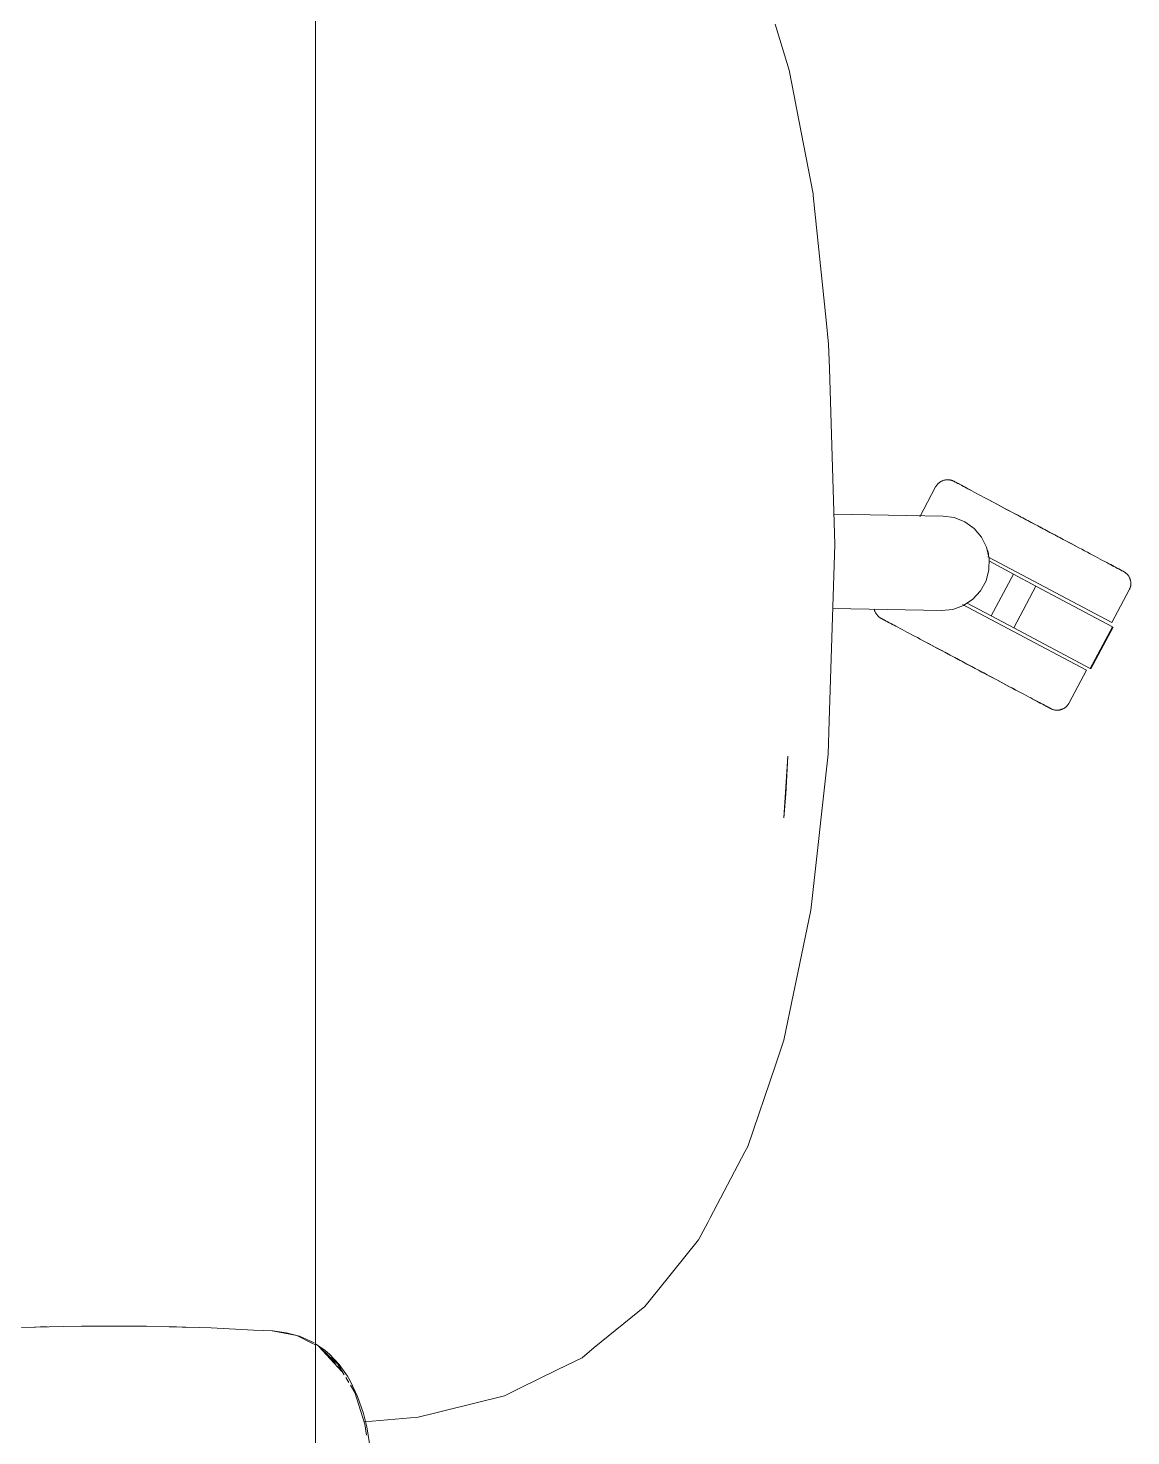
# Model space of a CAD drawing. Header units: millimetres. Extents: x 155927 to 326028, y -36033 to 97293.
# Drawn here: x 194615.2 to 194942.1, y 30465.7 to 30882.9 of the extents above; entities that cross this region are included whole.
import ezdxf

# ---------------------------------------------------------------- set-up
doc = ezdxf.new("R2010")
doc.units = ezdxf.units.MM
doc.header["$MEASUREMENT"] = 0
doc.layers.add('G-IMPT', color=8, linetype='CONTINUOUS', lineweight=9)
doc.layers.add('I-FURN', color=8, linetype='CONTINUOUS', lineweight=9)

msp = doc.modelspace()

# ---------------------------------------------------------------- linework, layer by layer
at = {"layer": 'G-IMPT'}
for p, q in [((194836.66, 30884.04), (194840.86, 30870.44)), ((194840.86, 30870.44), (194842.31, 30862.83)), ((194843.02, 30859.17), (194842.31, 30862.83)), ((194843.02, 30859.17), (194847.89, 30833.79)), ((194847.97, 30833.33), (194847.89, 30833.79)), ((194847.97, 30833.33), (194851.8, 30796.34)), ((194851.8, 30796.34), (194852.53, 30789.27)), ((194852.75, 30782.01), (194852.53, 30789.27)), ((194854.37, 30729.85), (194852.75, 30782.01)), ((194852.66, 30677.66), (194854.37, 30729.85)), ((194852.66, 30677.66), (194852.34, 30667.72)), ((194840.46, 30667.19), (194839.21, 30648.91)), ((194840.46, 30667.19), (194839.82, 30655.85)), ((194851.86, 30663.35), (194852.34, 30667.72)), ((194851.86, 30663.35), (194847.73, 30625.9)), ((194839.21, 30648.91), (194839.82, 30655.85)), ((194847.24, 30621.49), (194847.73, 30625.9)), ((194842.89, 30600.54), (194847.24, 30621.49)), ((194842.89, 30600.54), (194842.13, 30596.86)), ((194842.13, 30596.86), (194839.26, 30583.04)), ((194836.74, 30575.61), (194839.26, 30583.04)), ((194836.74, 30575.61), (194828.59, 30551.52)), ((194817.42, 30530.35), (194827.72, 30549.86)), ((194827.72, 30549.86), (194828.59, 30551.52)), ((194813.99, 30523.84), (194816.69, 30528.97)), ((194817.42, 30530.35), (194816.69, 30528.97)), ((194813.99, 30523.84), (194801.78, 30508.71)), ((194798.02, 30504.05), (194801.78, 30508.71)), ((194783.07, 30491.88), (194798.02, 30504.05)), ((194625.62, 30498.18), (194613.31, 30497.89)), ((194617.18, 30497.97), (194618.84, 30498.05)), ((194618.84, 30498.05), (194620.92, 30498.05)), ((194625.62, 30498.18), (194631.09, 30498.26)), ((194645.8, 30498.26), (194631.09, 30498.26)), ((194650.32, 30498.21), (194645.8, 30498.26)), ((194650.32, 30498.21), (194665.98, 30497.83)), ((194657.04, 30498.04), (194659.26, 30498.03)), ((194662.58, 30497.89), (194659.26, 30498.03)), ((194665.98, 30497.83), (194669.53, 30497.71)), ((194682.09, 30497.09), (194669.53, 30497.71)), ((194682.09, 30497.09), (194687.75, 30496.81)), ((194694.88, 30495.44), (194687.53, 30496.81)), ((194687.75, 30496.81), (194691.76, 30496.31)), ((194691.76, 30496.31), (194695.72, 30495.24)), ((194699.13, 30493.34), (194694.88, 30495.44)), ((194700.04, 30493.26), (194695.72, 30495.24)), ((194699.13, 30493.34), (194700.4, 30492.71)), ((194700.4, 30493.01), (194703.26, 30491.05)), ((194701.37, 30492.23), (194703.78, 30490)), ((194708.27, 30484.84), (194701.37, 30492.23)), ((194707.08, 30486.93), (194701.37, 30492.23)), ((194704.58, 30489.92), (194703.26, 30491.05)), ((194783.07, 30491.88), (194779.42, 30488.9)), ((194706.36, 30487.03), (194703.78, 30490)), ((194704.58, 30489.92), (194707.45, 30486.87)), ((194708.96, 30483.78), (194707.08, 30486.93)), ((194707.45, 30486.87), (194709.89, 30483.42)), ((194779.42, 30488.9), (194772.25, 30485.37)), ((194708.27, 30484.84), (194706.99, 30486.31)), ((194710.3, 30481.55), (194709.44, 30482.99)), ((194710.7, 30482.05), (194709.89, 30483.42)), ((194760.79, 30479.73), (194772.25, 30485.37)), ((194712.91, 30477.41), (194710.7, 30482.05)), ((194712.04, 30478.63), (194710.79, 30480.72)), ((194715.07, 30469.23), (194712.04, 30478.63)), ((194760.79, 30479.73), (194756.42, 30477.58)), ((194714.65, 30472.32), (194712.91, 30477.41)), ((194756.42, 30477.58), (194738.48, 30473.18)), ((194714.65, 30472.32), (194715.62, 30468.39)), ((194714.94, 30469.86), (194730.82, 30471.3)), ((194730.82, 30471.3), (194736.11, 30472.6)), ((194738.48, 30473.18), (194736.11, 30472.6)), ((194715.54, 30465.94), (194715.07, 30469.23)), ((194715.62, 30468.39), (194716.74, 30461.63))]:
    msp.add_line(p, q, dxfattribs=at)
at = {"layer": 'I-FURN'}
for p, q in [((194700.4, 31407.61), (194700.4, 30007.61)), ((194700.4, 30007.61), (194700.4, 31407.61)), ((194884.24, 30746.93), (194879.54, 30738.09)), ((194884.24, 30746.93), (194884.32, 30747.07)), ((194884.32, 30747.07), (194884.4, 30747.21)), ((194884.4, 30747.21), (194884.49, 30747.34)), ((194884.49, 30747.34), (194884.59, 30747.47)), ((194884.59, 30747.47), (194884.69, 30747.6)), ((194884.69, 30747.6), (194884.79, 30747.72)), ((194884.79, 30747.72), (194884.9, 30747.84)), ((194884.9, 30747.84), (194885.02, 30747.96)), ((194885.02, 30747.96), (194885.13, 30748.06)), ((194885.13, 30748.06), (194885.26, 30748.17)), ((194885.26, 30748.17), (194885.39, 30748.27)), ((194885.39, 30748.27), (194885.52, 30748.36)), ((194885.52, 30748.36), (194885.65, 30748.45)), ((194885.65, 30748.45), (194885.79, 30748.53)), ((194885.79, 30748.53), (194885.93, 30748.61)), ((194885.93, 30748.61), (194886.07, 30748.68)), ((194886.07, 30748.68), (194886.22, 30748.75)), ((194886.22, 30748.75), (194886.37, 30748.81)), ((194886.37, 30748.81), (194886.52, 30748.86)), ((194886.52, 30748.86), (194886.68, 30748.91)), ((194886.68, 30748.91), (194886.83, 30748.95)), ((194886.83, 30748.95), (194886.99, 30748.99)), ((194886.99, 30748.99), (194887.15, 30749.02)), ((194887.15, 30749.02), (194887.31, 30749.04)), ((194887.31, 30749.04), (194887.47, 30749.06)), ((194887.47, 30749.06), (194887.63, 30749.07)), ((194887.63, 30749.07), (194887.79, 30749.07)), ((194887.79, 30749.07), (194887.95, 30749.07)), ((194887.95, 30749.07), (194888.11, 30749.06)), ((194888.11, 30749.06), (194888.27, 30749.04)), ((194888.27, 30749.04), (194888.43, 30749.02)), ((194888.43, 30749.02), (194888.59, 30748.99)), ((194888.59, 30748.99), (194888.75, 30748.96)), ((194888.75, 30748.96), (194888.9, 30748.92)), ((194888.9, 30748.92), (194889.06, 30748.87)), ((194889.06, 30748.87), (194889.21, 30748.81)), ((194889.21, 30748.81), (194889.36, 30748.76)), ((194889.36, 30748.76), (194889.51, 30748.69)), ((194889.51, 30748.69), (194889.65, 30748.62)), ((194889.65, 30748.62), (194889.69, 30748.6)), ((194889.69, 30748.6), (194889.71, 30748.59)), ((194889.7, 30748.6), (194889.69, 30748.6)), ((194889.74, 30748.57), (194889.7, 30748.6)), ((194889.71, 30748.59), (194889.77, 30748.56)), ((194889.82, 30748.53), (194889.74, 30748.57)), ((194889.77, 30748.56), (194889.87, 30748.5)), ((194889.94, 30748.46), (194889.82, 30748.53)), ((194889.87, 30748.5), (194890.01, 30748.43)), ((194890.1, 30748.38), (194889.94, 30748.46)), ((194890.01, 30748.43), (194890.19, 30748.33)), ((194890.31, 30748.27), (194890.1, 30748.38)), ((194890.19, 30748.33), (194890.41, 30748.22)), ((194890.55, 30748.14), (194890.31, 30748.27)), ((194890.41, 30748.22), (194890.67, 30748.08)), ((194890.83, 30748), (194890.55, 30748.14)), ((194890.67, 30748.08), (194890.97, 30747.92)), ((194891.14, 30747.83), (194890.83, 30748)), ((194890.97, 30747.92), (194891.3, 30747.74)), ((194891.5, 30747.64), (194891.14, 30747.83)), ((194891.3, 30747.74), (194891.68, 30747.54)), ((194891.89, 30747.43), (194891.5, 30747.64)), ((194891.68, 30747.54), (194892.09, 30747.33)), ((194892.32, 30747.2), (194891.89, 30747.43)), ((194892.09, 30747.33), (194892.53, 30747.09)), ((194892.79, 30746.95), (194892.32, 30747.2)), ((194892.53, 30747.09), (194893.01, 30746.83)), ((194893.29, 30746.69), (194892.79, 30746.95)), ((194893.01, 30746.83), (194893.53, 30746.56)), ((194893.82, 30746.4), (194893.29, 30746.69)), ((194893.53, 30746.56), (194894.08, 30746.26)), ((194894.39, 30746.1), (194893.82, 30746.4)), ((194894.08, 30746.26), (194894.67, 30745.95)), ((194894.99, 30745.78), (194894.39, 30746.1)), ((194895.63, 30745.44), (194894.99, 30745.78)), ((194896.29, 30745.09), (194895.63, 30745.44)), ((194896.99, 30744.72), (194896.29, 30745.09)), ((194897.71, 30744.34), (194896.99, 30744.72)), ((194898.46, 30743.94), (194897.71, 30744.34)), ((194899.23, 30743.52), (194898.46, 30743.94)), ((194900.03, 30743.1), (194899.23, 30743.52)), ((194900.86, 30742.66), (194900.03, 30743.1)), ((194900.41, 30742.9), (194901.25, 30742.45)), ((194901.71, 30742.21), (194900.86, 30742.66)), ((194901.25, 30742.45), (194902.1, 30742)), ((194902.57, 30741.75), (194901.71, 30742.21)), ((194902.1, 30742), (194902.98, 30741.53)), ((194903.46, 30741.28), (194902.57, 30741.75)), ((194902.98, 30741.53), (194903.88, 30741.06)), ((194904.37, 30740.79), (194903.46, 30741.28)), ((194903.88, 30741.06), (194904.79, 30740.57)), ((194854.09, 30738.87), (194886.43, 30738.31)), ((194886.43, 30738.31), (194889.77, 30737.84)), ((194889.77, 30737.84), (194892.9, 30736.59)), ((194905.29, 30740.3), (194904.37, 30740.79)), ((194904.79, 30740.57), (194905.72, 30740.08)), ((194906.23, 30739.81), (194905.29, 30740.3)), ((194905.72, 30740.08), (194906.66, 30739.57)), ((194907.18, 30739.3), (194906.23, 30739.81)), ((194906.66, 30739.57), (194907.62, 30739.06)), ((194908.14, 30738.79), (194907.18, 30739.3)), ((194907.62, 30739.06), (194908.59, 30738.55)), ((194909.12, 30738.27), (194908.14, 30738.79)), ((194908.59, 30738.55), (194909.57, 30738.03)), ((194910.1, 30737.75), (194909.12, 30738.27)), ((194909.57, 30738.03), (194910.56, 30737.5)), ((194911.09, 30737.22), (194910.1, 30737.75)), ((194910.56, 30737.5), (194911.55, 30736.98)), ((194912.09, 30736.69), (194911.09, 30737.22)), ((194911.55, 30736.98), (194912.55, 30736.44)), ((194892.9, 30736.59), (194895.64, 30734.63)), ((194895.64, 30734.63), (194897.84, 30732.06)), ((194913.09, 30736.16), (194912.09, 30736.69)), ((194912.55, 30736.44), (194913.55, 30735.91)), ((194914.09, 30735.62), (194913.09, 30736.16)), ((194913.55, 30735.91), (194914.56, 30735.38)), ((194915.1, 30735.09), (194914.09, 30735.62)), ((194914.56, 30735.38), (194915.56, 30734.84)), ((194916.1, 30734.55), (194915.1, 30735.09)), ((194915.56, 30734.84), (194916.57, 30734.31)), ((194917.11, 30734.02), (194916.1, 30734.55)), ((194916.57, 30734.31), (194917.57, 30733.78)), ((194918.11, 30733.49), (194917.11, 30734.02)), ((194917.57, 30733.78), (194918.56, 30733.25)), ((194919.1, 30732.96), (194918.11, 30733.49)), ((194918.56, 30733.25), (194919.56, 30732.72)), ((194920.09, 30732.44), (194919.1, 30732.96)), ((194919.56, 30732.72), (194920.54, 30732.2)), ((194897.84, 30732.06), (194899.35, 30729.05)), ((194899.35, 30729.05), (194900.1, 30725.76)), ((194921.07, 30731.92), (194920.09, 30732.44)), ((194920.54, 30732.2), (194921.51, 30731.68)), ((194922.04, 30731.4), (194921.07, 30731.92)), ((194921.51, 30731.68), (194922.48, 30731.17)), ((194922.99, 30730.89), (194922.04, 30731.4)), ((194922.48, 30731.17), (194923.43, 30730.66)), ((194923.94, 30730.39), (194922.99, 30730.89)), ((194923.43, 30730.66), (194924.37, 30730.16)), ((194924.87, 30729.9), (194923.94, 30730.39)), ((194924.37, 30730.16), (194925.29, 30729.67)), ((194925.78, 30729.41), (194924.87, 30729.9)), ((194925.29, 30729.67), (194926.19, 30729.19)), ((194926.68, 30728.93), (194925.78, 30729.41)), ((194927.55, 30728.47), (194926.68, 30728.93)), ((194899.76, 30726.25), (194936.48, 30706.73)), ((194900.1, 30725.76), (194900.04, 30722.39)), ((194900.17, 30724.9), (194907.32, 30721.11)), ((194928.41, 30728.01), (194927.55, 30728.47)), ((194929.24, 30727.57), (194928.41, 30728.01)), ((194930.06, 30727.14), (194929.24, 30727.57)), ((194930.84, 30726.72), (194930.06, 30727.14)), ((194931.61, 30726.31), (194930.84, 30726.72)), ((194932.34, 30725.92), (194931.61, 30726.31)), ((194933.05, 30725.54), (194932.34, 30725.92)), ((194933.73, 30725.18), (194933.05, 30725.54)), ((194934.37, 30724.84), (194933.73, 30725.18)), ((194934.99, 30724.51), (194934.37, 30724.84)), ((194935.57, 30724.2), (194934.99, 30724.51)), ((194935.26, 30724.37), (194935.83, 30724.06)), ((194900.04, 30722.39), (194899.18, 30719.13)), ((194907.32, 30721.11), (194900.74, 30708.74)), ((194907.32, 30721.11), (194913.96, 30717.57)), ((194936.13, 30723.91), (194935.57, 30724.2)), ((194935.83, 30724.06), (194936.37, 30723.78)), ((194936.64, 30723.63), (194936.13, 30723.91)), ((194936.37, 30723.78), (194936.87, 30723.51)), ((194937.12, 30723.38), (194936.64, 30723.63)), ((194936.87, 30723.51), (194937.33, 30723.27)), ((194937.57, 30723.14), (194937.12, 30723.38)), ((194937.33, 30723.27), (194937.76, 30723.04)), ((194937.98, 30722.92), (194937.57, 30723.14)), ((194937.76, 30723.04), (194938.16, 30722.83)), ((194938.35, 30722.72), (194937.98, 30722.92)), ((194938.16, 30722.83), (194938.51, 30722.64)), ((194938.69, 30722.55), (194938.35, 30722.72)), ((194938.51, 30722.64), (194938.83, 30722.47)), ((194938.99, 30722.39), (194938.69, 30722.55)), ((194938.83, 30722.47), (194939.11, 30722.32)), ((194939.24, 30722.25), (194938.99, 30722.39)), ((194939.11, 30722.32), (194939.35, 30722.19)), ((194939.46, 30722.13), (194939.24, 30722.25)), ((194939.35, 30722.19), (194939.55, 30722.09)), ((194939.64, 30722.04), (194939.46, 30722.13)), ((194939.55, 30722.09), (194939.71, 30722)), ((194939.78, 30721.96), (194939.64, 30722.04)), ((194939.71, 30722), (194939.84, 30721.94)), ((194939.88, 30721.91), (194939.78, 30721.96)), ((194939.84, 30721.94), (194939.92, 30721.89)), ((194939.95, 30721.88), (194939.88, 30721.91)), ((194939.92, 30721.89), (194939.96, 30721.87)), ((194939.97, 30721.87), (194939.95, 30721.88)), ((194939.96, 30721.87), (194939.97, 30721.87)), ((194939.97, 30721.87), (194940.11, 30721.79)), ((194940.11, 30721.79), (194940.24, 30721.7)), ((194940.24, 30721.7), (194940.38, 30721.61)), ((194940.38, 30721.61), (194940.51, 30721.52)), ((194940.51, 30721.52), (194940.63, 30721.42)), ((194940.63, 30721.42), (194940.76, 30721.32)), ((194940.76, 30721.32), (194940.88, 30721.21)), ((194940.88, 30721.21), (194940.99, 30721.09)), ((194940.99, 30721.09), (194941.1, 30720.97)), ((194941.1, 30720.97), (194941.2, 30720.85)), ((194941.2, 30720.85), (194941.3, 30720.72)), ((194941.3, 30720.72), (194941.39, 30720.59)), ((194941.39, 30720.59), (194941.48, 30720.46)), ((194941.48, 30720.46), (194941.57, 30720.32)), ((194941.57, 30720.32), (194941.64, 30720.18)), ((194941.64, 30720.18), (194941.72, 30720.03)), ((194897.56, 30716.17), (194895.28, 30713.68)), ((194899.18, 30719.13), (194897.56, 30716.17)), ((194913.96, 30717.57), (194907.38, 30705.21)), ((194913.96, 30717.57), (194936.67, 30705.5)), ((194936.48, 30706.73), (194941.63, 30716.42)), ((194941.65, 30716.45), (194941.63, 30716.42)), ((194941.72, 30716.6), (194941.65, 30716.45)), ((194941.72, 30720.03), (194941.78, 30719.89)), ((194941.79, 30716.75), (194941.72, 30716.6)), ((194941.78, 30719.89), (194941.84, 30719.74)), ((194941.85, 30716.9), (194941.79, 30716.75)), ((194941.84, 30719.74), (194941.9, 30719.58)), ((194941.9, 30717.05), (194941.85, 30716.9)), ((194941.9, 30719.58), (194941.94, 30719.43)), ((194941.95, 30717.2), (194941.9, 30717.05)), ((194941.94, 30719.43), (194941.99, 30719.27)), ((194941.99, 30717.36), (194941.95, 30717.2)), ((194941.99, 30719.27), (194942.02, 30719.12)), ((194942.02, 30717.52), (194941.99, 30717.36)), ((194942.02, 30719.12), (194942.05, 30718.96)), ((194942.05, 30717.67), (194942.02, 30717.52)), ((194942.05, 30718.96), (194942.07, 30718.8)), ((194942.08, 30717.83), (194942.05, 30717.67)), ((194942.07, 30718.8), (194942.09, 30718.64)), ((194942.09, 30717.99), (194942.08, 30717.83)), ((194942.09, 30718.64), (194942.1, 30718.48)), ((194942.1, 30718.16), (194942.09, 30717.99)), ((194942.1, 30718.48), (194942.1, 30718.32)), ((194942.1, 30718.32), (194942.1, 30718.16)), ((194892.47, 30711.82), (194889.3, 30710.67)), ((194892.22, 30712.14), (194928.97, 30692.6)), ((194895.28, 30713.68), (194892.47, 30711.82)), ((194900.74, 30708.74), (194893.6, 30712.54)), ((194885.94, 30710.33), (194853.75, 30710.89)), ((194866.07, 30710.58), (194866.04, 30710.73)), ((194866.12, 30710.42), (194866.07, 30710.58)), ((194866.16, 30710.27), (194866.12, 30710.42)), ((194866.22, 30710.11), (194866.16, 30710.27)), ((194866.28, 30709.96), (194866.22, 30710.11)), ((194866.34, 30709.82), (194866.28, 30709.96)), ((194866.42, 30709.67), (194866.34, 30709.82)), ((194866.49, 30709.53), (194866.42, 30709.67)), ((194866.58, 30709.39), (194866.49, 30709.53)), ((194866.67, 30709.26), (194866.58, 30709.39)), ((194866.76, 30709.13), (194866.67, 30709.26)), ((194866.86, 30709), (194866.76, 30709.13)), ((194866.96, 30708.88), (194866.86, 30709)), ((194867.07, 30708.76), (194866.96, 30708.88)), ((194867.19, 30708.64), (194867.07, 30708.76)), ((194867.3, 30708.53), (194867.19, 30708.64)), ((194867.43, 30708.43), (194867.3, 30708.53)), ((194867.55, 30708.33), (194867.43, 30708.43)), ((194867.68, 30708.23), (194867.55, 30708.33)), ((194867.82, 30708.15), (194867.68, 30708.23)), ((194867.95, 30708.06), (194867.82, 30708.15)), ((194868.1, 30707.98), (194867.95, 30708.06)), ((194868.14, 30707.96), (194868.1, 30707.98)), ((194868.1, 30707.98), (194868.1, 30707.98)), ((194868.1, 30707.98), (194868.12, 30707.97)), ((194868.12, 30707.97), (194868.18, 30707.94)), ((194868.22, 30707.91), (194868.14, 30707.96)), ((194868.18, 30707.94), (194868.28, 30707.89)), ((194868.35, 30707.85), (194868.22, 30707.91)), ((194868.28, 30707.89), (194868.42, 30707.81)), ((194868.51, 30707.76), (194868.35, 30707.85)), ((194868.42, 30707.81), (194868.6, 30707.72)), ((194868.71, 30707.66), (194868.51, 30707.76)), ((194868.6, 30707.72), (194868.82, 30707.6)), ((194868.95, 30707.53), (194868.71, 30707.66)), ((194889.3, 30710.67), (194885.94, 30710.33)), ((194907.38, 30705.21), (194900.74, 30708.74)), ((194868.82, 30707.6), (194869.07, 30707.46)), ((194869.23, 30707.38), (194868.95, 30707.53)), ((194869.07, 30707.46), (194869.37, 30707.3)), ((194869.55, 30707.21), (194869.23, 30707.38)), ((194869.37, 30707.3), (194869.71, 30707.13)), ((194869.9, 30707.02), (194869.55, 30707.21)), ((194869.71, 30707.13), (194870.08, 30706.93)), ((194870.3, 30706.81), (194869.9, 30707.02)), ((194870.08, 30706.93), (194870.49, 30706.71)), ((194870.73, 30706.58), (194870.3, 30706.81)), ((194870.49, 30706.71), (194870.94, 30706.47)), ((194871.19, 30706.34), (194870.73, 30706.58)), ((194870.94, 30706.47), (194871.42, 30706.22)), ((194871.69, 30706.07), (194871.19, 30706.34)), ((194871.42, 30706.22), (194871.93, 30705.94)), ((194872.23, 30705.79), (194871.69, 30706.07)), ((194871.93, 30705.94), (194872.49, 30705.65)), ((194872.8, 30705.48), (194872.23, 30705.79)), ((194872.49, 30705.65), (194873.07, 30705.34)), ((194873.07, 30705.34), (194873.69, 30705.01)), ((194873.69, 30705.01), (194874.33, 30704.67)), ((194874.33, 30704.67), (194875.01, 30704.31)), ((194875.01, 30704.31), (194875.72, 30703.93)), ((194875.72, 30703.93), (194876.45, 30703.54)), ((194876.45, 30703.54), (194877.22, 30703.13)), ((194930.09, 30693.14), (194907.38, 30705.21)), ((194936.67, 30705.5), (194930.09, 30693.14)), ((194930.26, 30693.05), (194936.84, 30705.41)), ((194877.22, 30703.13), (194878, 30702.71)), ((194878, 30702.71), (194878.82, 30702.28)), ((194878.82, 30702.28), (194879.65, 30701.84)), ((194879.65, 30701.84), (194880.51, 30701.38)), ((194880.51, 30701.38), (194881.38, 30700.92)), ((194881.38, 30700.92), (194882.28, 30700.44)), ((194882.77, 30700.18), (194881.87, 30700.66)), ((194882.28, 30700.44), (194883.19, 30699.95)), ((194883.69, 30699.69), (194882.77, 30700.18)), ((194883.19, 30699.95), (194884.12, 30699.46)), ((194884.63, 30699.19), (194883.69, 30699.69)), ((194884.12, 30699.46), (194885.07, 30698.96)), ((194885.58, 30698.68), (194884.63, 30699.19)), ((194885.07, 30698.96), (194886.03, 30698.45)), ((194886.55, 30698.17), (194885.58, 30698.68)), ((194886.03, 30698.45), (194886.99, 30697.93)), ((194887.52, 30697.65), (194886.55, 30698.17)), ((194886.99, 30697.93), (194887.97, 30697.41)), ((194888.5, 30697.13), (194887.52, 30697.65)), ((194887.97, 30697.41), (194888.96, 30696.89)), ((194889.5, 30696.6), (194888.5, 30697.13)), ((194888.96, 30696.89), (194889.95, 30696.36)), ((194890.49, 30696.07), (194889.5, 30696.6)), ((194889.95, 30696.36), (194890.95, 30695.83)), ((194891.49, 30695.54), (194890.49, 30696.07)), ((194890.95, 30695.83), (194891.96, 30695.3)), ((194892.5, 30695.01), (194891.49, 30695.54)), ((194891.96, 30695.3), (194892.96, 30694.76)), ((194893.5, 30694.47), (194892.5, 30695.01)), ((194892.96, 30694.76), (194893.97, 30694.23)), ((194894.51, 30693.94), (194893.5, 30694.47)), ((194893.97, 30694.23), (194894.97, 30693.69)), ((194895.51, 30693.41), (194894.51, 30693.94)), ((194894.97, 30693.69), (194895.97, 30693.16)), ((194896.51, 30692.87), (194895.51, 30693.41)), ((194895.97, 30693.16), (194896.97, 30692.63)), ((194897.5, 30692.35), (194896.51, 30692.87)), ((194896.97, 30692.63), (194897.96, 30692.1)), ((194898.49, 30691.82), (194897.5, 30692.35)), ((194897.96, 30692.1), (194898.94, 30691.58)), ((194899.47, 30691.3), (194898.49, 30691.82)), ((194898.94, 30691.58), (194899.92, 30691.06)), ((194900.44, 30690.78), (194899.47, 30691.3)), ((194899.92, 30691.06), (194900.88, 30690.55)), ((194923.82, 30682.92), (194928.97, 30692.6)), ((194901.4, 30690.28), (194900.44, 30690.78)), ((194900.88, 30690.55), (194901.83, 30690.04)), ((194902.34, 30689.77), (194901.4, 30690.28)), ((194901.83, 30690.04), (194902.77, 30689.55)), ((194903.27, 30689.28), (194902.34, 30689.77)), ((194902.77, 30689.55), (194903.69, 30689.05)), ((194904.18, 30688.79), (194903.27, 30689.28)), ((194903.69, 30689.05), (194904.6, 30688.57)), ((194905.08, 30688.32), (194904.18, 30688.79)), ((194904.6, 30688.57), (194905.49, 30688.1)), ((194905.96, 30687.85), (194905.08, 30688.32)), ((194905.49, 30688.1), (194906.35, 30687.64)), ((194906.81, 30687.4), (194905.96, 30687.85)), ((194906.35, 30687.64), (194907.2, 30687.19)), ((194907.65, 30686.95), (194906.81, 30687.4)), ((194907.2, 30687.19), (194908.03, 30686.75)), ((194908.03, 30686.75), (194908.83, 30686.33)), ((194908.83, 30686.33), (194909.6, 30685.91)), ((194909.6, 30685.91), (194910.35, 30685.51)), ((194910.35, 30685.51), (194911.07, 30685.13)), ((194911.07, 30685.13), (194911.77, 30684.76)), ((194911.77, 30684.76), (194912.43, 30684.41)), ((194912.43, 30684.41), (194913.07, 30684.07)), ((194913.07, 30684.07), (194913.67, 30683.75)), ((194913.98, 30683.59), (194913.39, 30683.9)), ((194913.67, 30683.75), (194914.24, 30683.45)), ((194914.53, 30683.29), (194913.98, 30683.59)), ((194914.24, 30683.45), (194914.77, 30683.16)), ((194915.05, 30683.02), (194914.53, 30683.29)), ((194914.77, 30683.16), (194915.27, 30682.9)), ((194915.53, 30682.76), (194915.05, 30683.02)), ((194915.27, 30682.9), (194915.74, 30682.65)), ((194915.98, 30682.52), (194915.53, 30682.76)), ((194915.74, 30682.65), (194916.17, 30682.42)), ((194923.66, 30682.64), (194923.57, 30682.51)), ((194923.74, 30682.78), (194923.66, 30682.64)), ((194923.82, 30682.92), (194923.74, 30682.78)), ((194916.39, 30682.31), (194915.98, 30682.52)), ((194916.17, 30682.42), (194916.56, 30682.21)), ((194916.76, 30682.11), (194916.39, 30682.31)), ((194916.56, 30682.21), (194916.92, 30682.02)), ((194917.09, 30681.93), (194916.76, 30682.11)), ((194916.92, 30682.02), (194917.24, 30681.85)), ((194917.39, 30681.77), (194917.09, 30681.93)), ((194917.24, 30681.85), (194917.51, 30681.71)), ((194917.65, 30681.63), (194917.39, 30681.77)), ((194917.51, 30681.71), (194917.75, 30681.58)), ((194917.87, 30681.52), (194917.65, 30681.63)), ((194917.75, 30681.58), (194917.96, 30681.47)), ((194918.05, 30681.42), (194917.87, 30681.52)), ((194917.96, 30681.47), (194918.12, 30681.39)), ((194918.19, 30681.35), (194918.05, 30681.42)), ((194918.12, 30681.39), (194918.24, 30681.32)), ((194918.29, 30681.29), (194918.19, 30681.35)), ((194918.24, 30681.32), (194918.32, 30681.28)), ((194918.35, 30681.26), (194918.29, 30681.29)), ((194918.32, 30681.28), (194918.36, 30681.25)), ((194918.37, 30681.25), (194918.35, 30681.26)), ((194918.36, 30681.25), (194918.37, 30681.25)), ((194918.41, 30681.23), (194918.37, 30681.25)), ((194918.55, 30681.16), (194918.41, 30681.23)), ((194918.7, 30681.09), (194918.55, 30681.16)), ((194918.85, 30681.03), (194918.7, 30681.09)), ((194919, 30680.98), (194918.85, 30681.03)), ((194919.16, 30680.93), (194919, 30680.98)), ((194919.31, 30680.89), (194919.16, 30680.93)), ((194919.47, 30680.86), (194919.31, 30680.89)), ((194919.63, 30680.83), (194919.47, 30680.86)), ((194919.79, 30680.81), (194919.63, 30680.83)), ((194919.95, 30680.79), (194919.79, 30680.81)), ((194920.11, 30680.78), (194919.95, 30680.79)), ((194920.27, 30680.78), (194920.11, 30680.78)), ((194920.43, 30680.78), (194920.27, 30680.78)), ((194920.59, 30680.79), (194920.43, 30680.78)), ((194920.75, 30680.81), (194920.59, 30680.79)), ((194920.91, 30680.83), (194920.75, 30680.81)), ((194921.07, 30680.86), (194920.91, 30680.83)), ((194921.23, 30680.9), (194921.07, 30680.86)), ((194921.38, 30680.94), (194921.23, 30680.9)), ((194921.54, 30680.99), (194921.38, 30680.94)), ((194921.69, 30681.04), (194921.54, 30680.99)), ((194921.84, 30681.1), (194921.69, 30681.04)), ((194921.99, 30681.17), (194921.84, 30681.1)), ((194922.13, 30681.24), (194921.99, 30681.17)), ((194922.27, 30681.32), (194922.13, 30681.24)), ((194922.41, 30681.4), (194922.27, 30681.32)), ((194922.54, 30681.49), (194922.41, 30681.4)), ((194922.68, 30681.58), (194922.54, 30681.49)), ((194922.8, 30681.68), (194922.68, 30681.58)), ((194922.93, 30681.79), (194922.8, 30681.68)), ((194923.04, 30681.89), (194922.93, 30681.79)), ((194923.16, 30682.01), (194923.04, 30681.89)), ((194923.27, 30682.13), (194923.16, 30682.01)), ((194923.37, 30682.25), (194923.27, 30682.13)), ((194923.47, 30682.38), (194923.37, 30682.25)), ((194923.57, 30682.51), (194923.47, 30682.38))]:
    msp.add_line(p, q, dxfattribs=at)
msp.add_arc((194886.37, 30724.31), 13.81, 12.3473, 17.336, dxfattribs=at)
msp.add_open_spline([(194899.7, 30727.96), (194899.81, 30727.54), (194899.88, 30727.1), (194899.94, 30726.67)], degree=3, dxfattribs=at)

doc.saveas('drawing.dxf')
